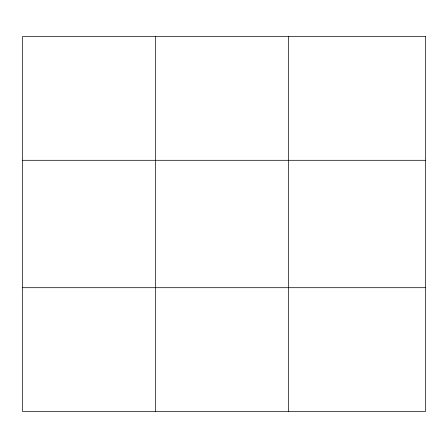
<?xml version="1.0" encoding="UTF-8"?>
<svg xmlns="http://www.w3.org/2000/svg" width="448" height="448" viewBox="0 0 448 448"><rect width="100%" height="100%" fill="white"/><g stroke="black" fill="none" stroke-linecap="round" stroke-linejoin="round"><path stroke-width="0.67" d="M155.456 411.354L155.456 36.646M288.512 411.354L288.512 36.646M22.4 160.3L425.6 160.3M22.4 287.7L425.6 287.7M425.6 36.646L425.6 411.354L22.4 411.354L22.4 36.646L425.6 36.646"/></g></svg>
